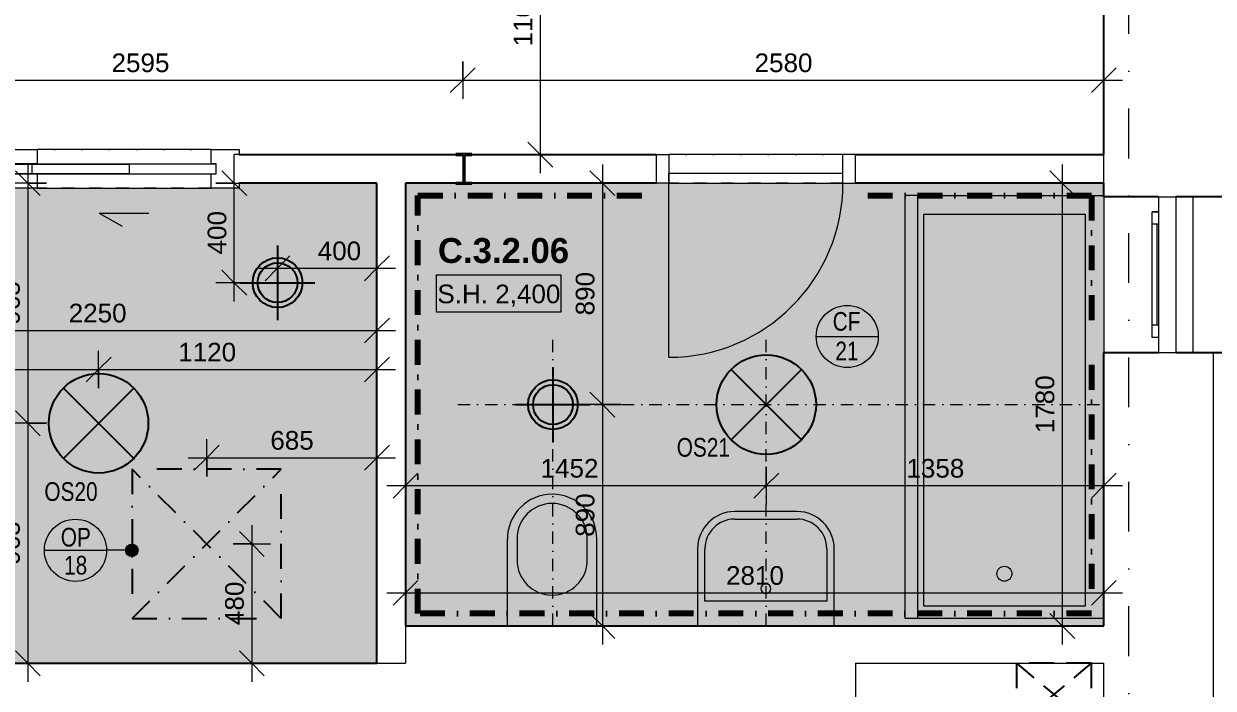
# Model space of a CAD drawing. Header units: millimetres. Extents: x -48393 to -1543, y -7799 to 13735.
# Drawn here: x -27781 to -22995, y 673 to 3344 of the extents above; entities that cross this region are included whole.
import ezdxf

# ---------------------------------------------------------------- set-up
doc = ezdxf.new("R2010")
doc.units = ezdxf.units.MM
for name, pattern in [('ABMV_DashDot_2_2mm-S0_6mm', [110, 50, -30, 0, -30]), ('HA_Dash_3mm-S1mm', [150, 100, -50]), ('HA_DashDot_10mm-S3mm', [500, 200, -150, 0, -150]), ('HA_DashDot_2_2mm-S0_6mm', [110, 50, -30, 0, -30]), ('HA_DashDot_4mm-S1mm', [200, 100, -50, 0, -50])]:
    doc.linetypes.add(name, pattern=pattern)
for name, color, linetype, lineweight in [('-UNDERLAY_A-GENM-____-OTLN', 9, 'Continuous', 9), ('-UNDERLAY_I-WALL-____-OTLN', 9, 'Continuous', 9), ('-UNDERLAY_P-SANR-FIXT-OTLN', 9, 'Continuous', 9), ('A-____-____-DIMS', 9, 'Continuous', 5), ('A-____-____-DIMS-50', 9, 'Continuous', 5), ('A-AREA-____-IDEN', 9, 'Continuous', 9), ('A-CLNG-____-IDEN', 9, 'Continuous', 9), ('A-CLNG-____-PATT', 9, 'Continuous', 9), ('A-DETL-____-OTLN', 9, 'Continuous', 25), ('A-DOOR-____-MCUT', 9, 'HA_DashDot_2_2mm-S0_6mm', 9), ('A-DOOR-____-OTLN', 9, 'Continuous', 9), ('A-DOOR-FRAM-OTLN', 9, 'Continuous', 9), ('A-FLOR-____-OTLN', 9, 'Continuous', 9), ('A-FLOR-____-OVHD', 9, 'HA_DashDot_4mm-S1mm', 25), ('A-GENM-____-IDEN', 9, 'Continuous', 9), ('A-GENM-____-MCUT', 9, 'HA_Dash_3mm-S1mm', 25), ('A-GENM-____-OTLN', 9, 'Continuous', 9), ('A-GLAZ-____-MCUT', 9, 'Continuous', 5), ('A-GLAZ-____-OTLN', 9, 'Continuous', 5), ('A-WALL-____-MCUT', 9, 'Continuous', 9), ('A-WALL-____-OTLN', 9, 'Continuous', 9), ('E-LITE-EQPM-IDEN', 9, 'Continuous', 9), ('E-LITE-EQPM-OTLN', 9, 'Continuous', 9), ('G-____-____-DIMS', 9, 'Continuous', 5), ('I-WALL-____-MCUT', 9, 'Continuous', 25), ('I-WALL-____-OTLN', 9, 'Continuous', 9), ('M-HVAC-CDFF-OTLN', 9, 'Continuous', 9), ('S-COLS-____-MCUT', 9, 'Continuous', 25), ('S-COLS-____-OTLN', 9, 'Continuous', 9), ('S-GRID-____-OTLN', 9, 'Continuous', 5)]:
    doc.layers.add(name, color=color, linetype=linetype, lineweight=lineweight)
doc.styles.add('Arial_1', font='arial.ttf', dxfattribs={"height": 75})
doc.styles.add('Arial_2', font='arial.ttf', dxfattribs={"width": 0.8, "height": 75})
doc.styles.add('Arial_B', font='arialbd.ttf', dxfattribs={"height": 100})
doc.dimstyles.new('Inner_Dimensions', dxfattribs={"dimscale": 304.8, "dimtxt": 76.519455, "dimasz": 0.328084, "dimexe": 0.246063, "dimexo": 0.0625, "dimgap": 0.032808, "dimtad": 1, "dimdec": 0, "dimzin": 0, "dimdsep": 46, "dimtxsty": 'Arial_1', "dimblk1": 'OBLIQUE', "dimblk2": 'OBLIQUE', "dimsah": 1, "dimcen": 0.09, "dimdle": 0.246063, "dimazin": 0, "dimtfac": 1, "dimtdec": 4, "dimtix": 1, "dimtmove": 0, "dimatfit": 3, "dimfxl": 0.246063, "dimfxlon": 1, "dimtvp": 1, "dimtolj": 1, "dimtzin": 0, "dimlwd": 9, "dimlwe": 9, "dimarcsym": 2})
doc.dimstyles.new('Inner_Dimensions_1', dxfattribs={"dimscale": 304.8, "dimtxt": 76.519455, "dimasz": 0.328084, "dimexe": 0.246063, "dimexo": 0.0625, "dimgap": 0.032808, "dimtad": 1, "dimdec": 0, "dimzin": 0, "dimdsep": 46, "dimtxsty": 'Arial_1', "dimblk1": 'OBLIQUE', "dimblk2": 'OBLIQUE', "dimsah": 1, "dimcen": 0.09, "dimdle": 0.246063, "dimazin": 0, "dimtfac": 1, "dimtdec": 4, "dimtix": 1, "dimtmove": 2, "dimatfit": 3, "dimfxl": 0.246063, "dimfxlon": 1, "dimtvp": 1, "dimtolj": 1, "dimtzin": 0, "dimlwd": 9, "dimlwe": 9, "dimarcsym": 2})

# ---------------------------------------------------------------- blocks, each defined once
blk = doc.blocks.new('ABMV_Bathtub_Generic - 800x1700-1414026-DPS_3NP-C')
at = {"layer": '-UNDERLAY_P-SANR-FIXT-OTLN'}
for p, q in [((50, 1700), (800, 1700)), ((50, 1700), (800, 1700)), ((800, 1700), (800, 0)), ((800, 1700), (800, 0)), ((75, 50), (75, 1625)), ((75, 1625), (725, 1625)), ((75, 1625), (725, 1625)), ((75, 50), (75, 1625)), ((725, 1625), (725, 50)), ((725, 1625), (725, 50)), ((725, 50), (75, 50)), ((725, 50), (75, 50)), ((800, 0), (50, 0)), ((800, 0), (50, 0))]:
    blk.add_line(p, q, dxfattribs=at)
blk.add_circle((400, 180), 30, dxfattribs=at)
blk = doc.blocks.new('ABMV_Toilet_WallHung - Default-1928451-DPS_3NP-C')
at = {"layer": '-UNDERLAY_P-SANR-FIXT-OTLN'}
for p, q in [((-55, 75), (-55, 424.6)), ((-16.3, 426.2), (-16.3, 340.3)), ((266.3, 340.3), (266.3, 426.2)), ((305, 75), (305, 424.6))]:
    blk.add_line(p, q, dxfattribs=at)
for centre, radius, start, end in [((125, 424.6), 180, 0, 180), ((125, 426.2), 141.3, 360, 180), ((125, 340.3), 141.3, 180, 360)]:
    blk.add_arc(centre, radius, start, end, dxfattribs=at)
blk = doc.blocks.new('ABMV_WashBasin_Generic - 550x460-1903801-DPS_3NP-C')
at = {"layer": '-UNDERLAY_P-SANR-FIXT-OTLN'}
for p, q in [((250, 535), (0, 535)), ((0, 505), (250, 505)), ((-150, 385), (-150, 75)), ((-120, 175), (-120, 385)), ((370, 385), (370, 175)), ((400, 75), (400, 385)), ((370, 175), (-120, 175)), ((-150, 75), (400, 75))]:
    blk.add_line(p, q, dxfattribs=at)
for centre, radius, start, end in [((0, 385), 150, 90, 180), ((250, 385), 150, 360, 90), ((0, 385), 120, 90, 180), ((250, 385), 120, 360, 90), ((125, 225), 20, 90, 270), ((125, 225), 20, 270, 90)]:
    blk.add_arc(centre, radius, start, end, dxfattribs=at)
blk = doc.blocks.new('HA_GM_Opening_Rectangle_WallBased - Default-2067239-DPS_3NP-C')
at = {"layer": 'A-GENM-____-MCUT'}
for p, q in [((275, 125), (-25, -125)), ((-25, 125), (275, -125)), ((-25, 125), (-25, -125)), ((-25, 125), (275, 125)), ((275, 125), (275, -125)), ((-25, -125), (275, -125))]:
    blk.add_line(p, q, dxfattribs=at)
blk = doc.blocks.new('HA_DR_Single_SlidingToPocket_Solid - In_BJ_700x2100-2021921-DPS_3NP-C')
at = {"layer": 'A-DOOR-____-MCUT', "linetype": 'Continuous', "lineweight": 5}
for p, q in [((100, 177.5), (7.6, 230.8)), ((100, 177.5), (-100, 177.5)), ((-20, 20), (720, 20)), ((-20, -18.6), (-20, 20)), ((720, 20), (720, -18.6)), ((720, -18.6), (-20, -18.6))]:
    blk.add_line(p, q, dxfattribs=at)
at = {"layer": 'A-DOOR-____-MCUT'}
for p, q in [((-350, 77.5), (350, 77.5)), ((-350, -77.5), (350, -77.5))]:
    blk.add_line(p, q, dxfattribs=at)
at = {"layer": 'A-DOOR-____-OTLN'}
for p, q in [((370, 20), (-370, 20)), ((-370, 20), (-370, -20)), ((370, 20), (370, -20)), ((370, -20), (-370, -20))]:
    blk.add_line(p, q, dxfattribs=at)
at = {"layer": 'A-DOOR-FRAM-OTLN'}
for p, q in [((-462.5, 57.5), (-462.5, 77.5)), ((-462.5, 77.5), (-350, 77.5)), ((-442.5, 57.5), (-462.5, 57.5)), ((-442.5, 57.5), (-442.5, -57.5)), ((-350, 77.5), (-350, 20)), ((350, 77.5), (-350, 77.5)), ((350, 20), (350, 77.5)), ((350, 77.5), (462.5, 77.5)), ((462.5, 57.5), (442.5, 57.5)), ((442.5, 57.5), (442.5, 20)), ((462.5, 77.5), (462.5, 57.5)), ((-350, 20), (-370, 20)), ((-370, 20), (-370, -20)), ((442.5, 20), (350, 20)), ((462.5, 20), (462.5, 47.5)), ((752.5, 47.5), (752.5, 20)), ((832.5, 47.5), (752.5, 47.5)), ((752.5, 20), (832.5, 20)), ((832.5, 20), (832.5, 47.5)), ((-370, -20), (-350, -20)), ((-350, -20), (-350, -77.5)), ((350, -77.5), (350, -20)), ((350, -20), (442.5, -20)), ((462.5, -20), (442.5, -20)), ((442.5, -20), (442.5, -57.5)), ((462.5, -20), (462.5, -18.6)), ((462.5, -47.5), (462.5, -20)), ((752.5, -20), (752.5, -47.5)), ((832.5, -20), (752.5, -20)), ((752.5, -47.5), (832.5, -47.5)), ((832.5, -47.5), (832.5, -20)), ((-462.5, -57.5), (-442.5, -57.5)), ((-462.5, -77.5), (-462.5, -57.5)), ((-350, -77.5), (-462.5, -77.5)), ((-350, -77.5), (350, -77.5)), ((462.5, -77.5), (350, -77.5)), ((442.5, -57.5), (462.5, -57.5)), ((462.5, -57.5), (462.5, -77.5))]:
    blk.add_line(p, q, dxfattribs=at)
blk = doc.blocks.new('HA_DR_Single_Swing_Solid - In_BJ_700x2100-2040355-DPS_3NP-C')
at = {"layer": 'A-DOOR-____-MCUT'}
for p, q in [((-350, 57.5), (350, 57.5)), ((-350, -57.5), (350, -57.5))]:
    blk.add_line(p, q, dxfattribs=at)
at = {"layer": 'A-DOOR-____-OTLN', "lineweight": 5}
blk.add_line((350, 757.5), (350, 57.5), dxfattribs=at)
at = {"layer": 'A-DOOR-____-OTLN'}
for p, q in [((350, 57.5), (-350, 57.5)), ((-350, 57.5), (-350, 17.5)), ((350, 57.5), (350, 17.5)), ((350, 17.5), (-350, 17.5))]:
    blk.add_line(p, q, dxfattribs=at)
at = {"layer": 'A-DOOR-____-OTLN', "lineweight": 5}
blk.add_arc((350, 57.5), 700, 90, 180, dxfattribs=at)
at = {"layer": 'A-DOOR-FRAM-OTLN'}
for p, q in [((-400, 57.5), (-400, -57.5)), ((-350, 57.5), (-400, 57.5)), ((-350, 57.5), (-350, -57.5)), ((350, -57.5), (350, 57.5)), ((350, 57.5), (400, 57.5)), ((400, 57.5), (400, -57.5)), ((-400, -57.5), (-350, -57.5)), ((-350, -57.5), (350, -57.5)), ((400, -57.5), (350, -57.5))]:
    blk.add_line(p, q, dxfattribs=at)
blk = doc.blocks.new('HA_LF_GenericSymbol - OS20_chodby-1935301-DPS_3NP-C')
at = {"layer": 'E-LITE-EQPM-OTLN', "color": 11, "lineweight": 25}
for p, q in [((141.4, 141.4), (-141.4, -141.4)), ((-141.4, 141.4), (141.4, -141.4))]:
    blk.add_line(p, q, dxfattribs=at)
blk.add_circle((0, 0), 200, dxfattribs=at)
blk = doc.blocks.new('HA_LF_GenericSymbol - OS21_koupelna-1935287-DPS_3NP-C')
at = {"layer": 'E-LITE-EQPM-OTLN', "color": 11, "lineweight": 25}
for p, q in [((141.4, 141.4), (-141.4, -141.4)), ((-141.4, 141.4), (141.4, -141.4))]:
    blk.add_line(p, q, dxfattribs=at)
blk.add_circle((0, 0), 200, dxfattribs=at)
blk = doc.blocks.new('HA_GM_Tiling_LineBased - Generic Tiles-1683282-DPS_3NP-C')
at = {"layer": 'A-GENM-____-OTLN', "linetype": 'HA_DashDot_4mm-S1mm', "lineweight": 80}
blk.add_line((50, -50), (950, -50), dxfattribs=at)
blk = doc.blocks.new('HA_GM_Tiling_LineBased - Generic Tiles-1690138-DPS_3NP-C')
at = {"layer": 'A-GENM-____-OTLN', "linetype": 'HA_DashDot_4mm-S1mm', "lineweight": 80}
blk.add_line((50, -50), (630, -50), dxfattribs=at)
blk = doc.blocks.new('HA_GM_Tiling_LineBased - Generic Tiles-1983780-DPS_3NP-C')
at = {"layer": 'A-GENM-____-OTLN', "linetype": 'HA_DashDot_4mm-S1mm', "lineweight": 80}
blk.add_line((50, -50), (1050, -50), dxfattribs=at)
blk = doc.blocks.new('HA_GM_Tiling_LineBased - Generic Tiles-1690354-DPS_3NP-C')
at = {"layer": 'A-GENM-____-OTLN', "linetype": 'HA_DashDot_4mm-S1mm', "lineweight": 80}
blk.add_line((50, -50), (2760, -50), dxfattribs=at)
blk = doc.blocks.new('HA_GM_Tiling_LineBased - Generic Tiles-1686366-DPS_3NP-C')
at = {"layer": 'A-GENM-____-OTLN', "linetype": 'HA_DashDot_4mm-S1mm', "lineweight": 80}
blk.add_line((50, -50), (1730, -50), dxfattribs=at)
blk = doc.blocks.new('HA_GM_Tiling_LineBased - Generic Tiles-1690499-DPS_3NP-C')
at = {"layer": 'A-GENM-____-OTLN', "linetype": 'HA_DashDot_4mm-S1mm', "lineweight": 80}
blk.add_line((50, -50), (960, -50), dxfattribs=at)
blk = doc.blocks.new('HA_WD_SinglePanel - 625x1000-1662819-DPS_3NP-C')
at = {"layer": 'A-GLAZ-____-MCUT'}
for p, q in [((-252.5, -25), (-252.5, 0)), ((-202.5, 0), (-202.5, -25)), ((202.5, -25), (202.5, 0)), ((252.5, 0), (252.5, -25)), ((-202.5, -25), (-252.5, -25)), ((202.5, -5), (-202.5, -5)), ((252.5, -25), (202.5, -25))]:
    blk.add_line(p, q, dxfattribs=at)
at = {"layer": 'A-GLAZ-____-OTLN'}
for p, q in [((-312.5, 0), (-312.5, 70)), ((-312.5, 70), (312.5, 70)), ((312.5, 0), (312.5, 70)), ((-312.5, 0), (312.5, 0)), ((-252.5, 0), (-252.5, -25)), ((252.5, 0), (252.5, -25)), ((252.5, -25), (-252.5, -25)), ((202.5, -25), (-202.5, -25))]:
    blk.add_line(p, q, dxfattribs=at)
blk = doc.blocks.new('HA_sCO_I_Parallel - IPE 120-1841702-DPS_3NP-C')
at = {"layer": 'S-COLS-____-MCUT'}
for p, q in [((32, 60), (-32, 60)), ((-32, 60), (-32, 55.6)), ((-32, 55.6), (-3.15, 55.6)), ((-3.15, 55.6), (-3.15, -55.6)), ((3.15, 55.6), (32, 55.6)), ((3.15, -55.6), (3.15, 55.6)), ((32, 55.6), (32, 60)), ((-32, -55.6), (-32, -60)), ((-3.15, -55.6), (-32, -55.6)), ((-32, -60), (32, -60)), ((32, -55.6), (3.15, -55.6)), ((32, -60), (32, -55.6))]:
    blk.add_line(p, q, dxfattribs=at)
blk = doc.blocks.new('HA_VZT_GenericSymbol - Default-1930925-DPS_3NP-C')
at = {"layer": 'M-HVAC-CDFF-OTLN', "color": 92, "lineweight": 25}
for p, q in [((0, 150), (0, -150)), ((-150, 0), (150, 0))]:
    blk.add_line(p, q, dxfattribs=at)
for radius in [100, 80]:
    blk.add_circle((0, 0), radius, dxfattribs=at)
blk = doc.blocks.new('VĚNEC OSA C1 - VĚNEC OSA C1-2082253-DPS_3NP-C')
at = {"layer": 'A-FLOR-____-OTLN'}
for p, q in [((-23434.9, 2648.2), (-23434.9, 2023.2)), ((-23074.9, 2023.2), (-23074.9, 2648.2))]:
    blk.add_line(p, q, dxfattribs=at)
blk = doc.blocks.new('DIMBLOCK32-DPS_3NP-C')
at = {"layer": 'A-____-____-DIMS-50', "lineweight": 9, "transparency": 16777216}
for p, q in [((-27764.6, 2778.2), (-27764.6, 1738.2)), ((-27764.6, 2703.2), (-27814.6, 2753.2)), ((-27689.6, 2703.2), (-27839.6, 2703.2)), ((-27764.6, 2703.2), (-27714.6, 2653.2)), ((-27764.6, 2703.2), (-27689.6, 2703.2)), ((-27764.6, 1738.2), (-27814.6, 1788.2)), ((-27689.6, 1738.2), (-27839.6, 1738.2)), ((-27764.6, 1738.2), (-27714.6, 1688.2)), ((-27764.6, 1738.2), (-27689.6, 1738.2))]:
    blk.add_line(p, q, dxfattribs=at)
at = {"layer": 'A-____-____-DIMS-50', "color": 0, "lineweight": 9, "transparency": 16777216, "insert": (-27872, 2134.2), "char_height": 75, "width": 207.662, "attachment_point": 1, "rotation": 90, "line_spacing_factor": 0.941778, "style": 'Arial_1'}
blk.add_mtext('965', dxfattribs=at)
blk = doc.blocks.new('_Oblique')
at = {"color": 0, "linetype": 'ByBlock', "lineweight": -2}
blk.add_line((-0.5, -0.5), (0.5, 0.5), dxfattribs=at)
blk = doc.blocks.new('DIMBLOCK33-DPS_3NP-C')
at = {"layer": 'A-____-____-DIMS-50', "lineweight": 9, "transparency": 16777216}
for p, q in [((-27764.6, 1738.2), (-27814.6, 1788.2)), ((-27689.6, 1738.2), (-27839.6, 1738.2)), ((-27764.6, 1738.2), (-27764.6, 698.2)), ((-27764.6, 1738.2), (-27714.6, 1688.2)), ((-27764.6, 1738.2), (-27689.6, 1738.2)), ((-27764.6, 773.2), (-27814.6, 823.2)), ((-27689.6, 773.2), (-27839.6, 773.2)), ((-27764.6, 773.2), (-27714.6, 723.2)), ((-27764.6, 773.2), (-27689.6, 773.2))]:
    blk.add_line(p, q, dxfattribs=at)
at = {"layer": 'A-____-____-DIMS-50', "color": 0, "lineweight": 9, "transparency": 16777216, "insert": (-27872, 1169.2), "char_height": 75, "width": 207.662, "attachment_point": 1, "rotation": 90, "line_spacing_factor": 0.941778, "style": 'Arial_1'}
blk.add_mtext('965', dxfattribs=at)
blk = doc.blocks.new('DIMBLOCK34-DPS_3NP-C')
at = {"layer": 'A-____-____-DIMS-50', "lineweight": 9, "transparency": 16777216}
for p, q in [((-25452.6, 2778.2), (-25452.6, 1813.2)), ((-25452.6, 2703.2), (-25502.6, 2753.2)), ((-25377.6, 2703.2), (-25527.6, 2703.2)), ((-25452.6, 2703.2), (-25402.6, 2653.2)), ((-25452.6, 2703.2), (-25377.6, 2703.2)), ((-25452.6, 1813.2), (-25502.6, 1863.2)), ((-25377.6, 1813.2), (-25527.6, 1813.2)), ((-25452.6, 1813.2), (-25402.6, 1763.2)), ((-25452.6, 1813.2), (-25377.6, 1813.2))]:
    blk.add_line(p, q, dxfattribs=at)
at = {"layer": 'A-____-____-DIMS-50', "color": 0, "lineweight": 9, "transparency": 16777216, "insert": (-25559.9, 2171.7), "char_height": 75, "width": 207.662, "attachment_point": 1, "rotation": 90, "line_spacing_factor": 0.941778, "style": 'Arial_1'}
blk.add_mtext('890', dxfattribs=at)
blk = doc.blocks.new('DIMBLOCK35-DPS_3NP-C')
at = {"layer": 'A-____-____-DIMS-50', "lineweight": 9, "transparency": 16777216}
for p, q in [((-25452.6, 1813.2), (-25502.6, 1863.2)), ((-25377.6, 1813.2), (-25527.6, 1813.2)), ((-25452.6, 1813.2), (-25452.6, 848.2)), ((-25452.6, 1813.2), (-25402.6, 1763.2)), ((-25452.6, 1813.2), (-25377.6, 1813.2)), ((-25452.6, 923.2), (-25502.6, 973.2)), ((-25377.6, 923.2), (-25527.6, 923.2)), ((-25452.6, 923.2), (-25402.6, 873.2)), ((-25452.6, 923.2), (-25377.6, 923.2))]:
    blk.add_line(p, q, dxfattribs=at)
at = {"layer": 'A-____-____-DIMS-50', "color": 0, "lineweight": 9, "transparency": 16777216, "insert": (-25559.9, 1281.7), "char_height": 75, "width": 207.662, "attachment_point": 1, "rotation": 90, "line_spacing_factor": 0.941778, "style": 'Arial_1'}
blk.add_mtext('890', dxfattribs=at)
blk = doc.blocks.new('DIMBLOCK36-DPS_3NP-C')
at = {"layer": 'A-____-____-DIMS-50', "lineweight": 9, "transparency": 16777216}
for p, q in [((-28609.9, 2029.3), (-28609.9, 1879.3)), ((-28609.9, 1954.3), (-28609.9, 2029.3)), ((-27479.9, 1879.3), (-27479.9, 2029.3)), ((-28609.9, 1954.3), (-28559.9, 2004.3)), ((-27479.9, 1954.3), (-27429.9, 2004.3)), ((-28684.9, 1954.3), (-27479.9, 1954.3)), ((-28609.9, 1954.3), (-28659.9, 1904.3)), ((-27479.9, 1954.3), (-27529.9, 1904.3)), ((-27479.9, 1954.3), (-27479.9, 1879.3))]:
    blk.add_line(p, q, dxfattribs=at)
at = {"layer": 'A-____-____-DIMS-50', "color": 0, "lineweight": 9, "transparency": 16777216, "insert": (-28160.3, 2061.7), "char_height": 75, "width": 276.883, "attachment_point": 1, "line_spacing_factor": 0.941778, "style": 'Arial_1'}
blk.add_mtext('1130', dxfattribs=at)
blk = doc.blocks.new('DIMBLOCK37-DPS_3NP-C')
at = {"layer": 'A-____-____-DIMS-50', "lineweight": 9, "transparency": 16777216}
for p, q in [((-27479.9, 1879.3), (-27479.9, 2029.3)), ((-26359.9, 2029.3), (-26359.9, 1879.3)), ((-26359.9, 1954.3), (-26359.9, 2029.3)), ((-27479.9, 1954.3), (-27429.9, 2004.3)), ((-26359.9, 1954.3), (-26309.9, 2004.3)), ((-27479.9, 1954.3), (-27529.9, 1904.3)), ((-27479.9, 1954.3), (-26284.9, 1954.3)), ((-27479.9, 1954.3), (-27479.9, 1879.3)), ((-26359.9, 1954.3), (-26409.9, 1904.3))]:
    blk.add_line(p, q, dxfattribs=at)
at = {"layer": 'A-____-____-DIMS-50', "color": 0, "lineweight": 9, "transparency": 16777216, "insert": (-27159.5, 2061.7), "char_height": 75, "width": 276.883, "attachment_point": 1, "line_spacing_factor": 0.941778, "style": 'Arial_1'}
blk.add_mtext('1120', dxfattribs=at)
blk = doc.blocks.new('DIMBLOCK38-DPS_3NP-C')
at = {"layer": 'A-____-____-DIMS-50', "lineweight": 9, "transparency": 16777216}
for p, q in [((-26244.9, 1562.4), (-26244.9, 1412.4)), ((-26244.9, 1487.4), (-26244.9, 1562.4)), ((-26244.9, 1487.4), (-26194.9, 1537.4)), ((-24793.2, 1562.4), (-24793.2, 1412.4)), ((-24793.2, 1487.4), (-24793.2, 1562.4)), ((-24793.2, 1487.4), (-24743.2, 1537.4)), ((-26319.9, 1487.4), (-24793.2, 1487.4)), ((-26244.9, 1487.4), (-26294.9, 1437.4)), ((-24793.2, 1487.4), (-24843.2, 1437.4))]:
    blk.add_line(p, q, dxfattribs=at)
at = {"layer": 'A-____-____-DIMS-50', "color": 0, "lineweight": 9, "transparency": 16777216, "insert": (-25701.5, 1594.7), "char_height": 75, "width": 276.883, "attachment_point": 1, "line_spacing_factor": 0.941778, "style": 'Arial_1'}
blk.add_mtext('1452', dxfattribs=at)
blk = doc.blocks.new('DIMBLOCK39-DPS_3NP-C')
at = {"layer": 'A-____-____-DIMS-50', "lineweight": 9, "transparency": 16777216}
for p, q in [((-24793.2, 1562.4), (-24793.2, 1412.4)), ((-24793.2, 1487.4), (-24793.2, 1562.4)), ((-24793.2, 1487.4), (-24743.2, 1537.4)), ((-23434.9, 1562.4), (-23434.9, 1412.4)), ((-23434.9, 1487.4), (-23434.9, 1562.4)), ((-23434.9, 1487.4), (-23384.9, 1537.4)), ((-24793.2, 1487.4), (-24843.2, 1437.4)), ((-24793.2, 1487.4), (-23359.9, 1487.4)), ((-23434.9, 1487.4), (-23484.9, 1437.4))]:
    blk.add_line(p, q, dxfattribs=at)
at = {"layer": 'A-____-____-DIMS-50', "color": 0, "lineweight": 9, "transparency": 16777216, "insert": (-24229.4, 1594.7), "char_height": 75, "width": 276.883, "attachment_point": 1, "line_spacing_factor": 0.941778, "style": 'Arial_1'}
blk.add_mtext('1358', dxfattribs=at)
blk = doc.blocks.new('DIMBLOCK45-DPS_3NP-C')
at = {"layer": 'A-____-____-DIMS-50', "lineweight": 9, "transparency": 16777216}
for p, q in [((-28609.9, 3192.2), (-28609.9, 3042.2)), ((-28609.9, 3117.2), (-28609.9, 3192.2)), ((-28609.9, 3117.2), (-28559.9, 3167.2)), ((-26014.9, 3192.2), (-26014.9, 3042.2)), ((-26014.9, 3117.2), (-26014.9, 3192.2)), ((-26014.9, 3117.2), (-25964.9, 3167.2)), ((-28684.9, 3117.2), (-26014.9, 3117.2)), ((-28609.9, 3117.2), (-28659.9, 3067.2)), ((-26014.9, 3117.2), (-26064.9, 3067.2))]:
    blk.add_line(p, q, dxfattribs=at)
at = {"layer": 'A-____-____-DIMS-50', "color": 0, "lineweight": 9, "transparency": 16777216, "insert": (-27427.8, 3224.6), "char_height": 75, "width": 276.883, "attachment_point": 1, "line_spacing_factor": 0.941778, "style": 'Arial_1'}
blk.add_mtext('2595', dxfattribs=at)
blk = doc.blocks.new('DIMBLOCK46-DPS_3NP-C')
at = {"layer": 'A-____-____-DIMS-50', "lineweight": 9, "transparency": 16777216}
for p, q in [((-26014.9, 3192.2), (-26014.9, 3042.2)), ((-26014.9, 3117.2), (-26014.9, 3192.2)), ((-26014.9, 3117.2), (-25964.9, 3167.2)), ((-23434.9, 3192.2), (-23434.9, 3042.2)), ((-23434.9, 3117.2), (-23434.9, 3192.2)), ((-23434.9, 3117.2), (-23384.9, 3167.2)), ((-26014.9, 3117.2), (-26064.9, 3067.2)), ((-26014.9, 3117.2), (-23359.9, 3117.2)), ((-23434.9, 3117.2), (-23484.9, 3067.2))]:
    blk.add_line(p, q, dxfattribs=at)
at = {"layer": 'A-____-____-DIMS-50', "color": 0, "lineweight": 9, "transparency": 16777216, "insert": (-24840.3, 3224.6), "char_height": 75, "width": 276.883, "attachment_point": 1, "line_spacing_factor": 0.941778, "style": 'Arial_1'}
blk.add_mtext('2580', dxfattribs=at)
blk = doc.blocks.new('DIMBLOCK61-DPS_3NP-C')
at = {"layer": 'A-____-____-DIMS-50', "lineweight": 9, "transparency": 16777216}
for p, q in [((-25702.6, 3993.2), (-25702.6, 2743.2)), ((-25702.6, 3918.2), (-25752.6, 3968.2)), ((-25777.6, 3918.2), (-25627.6, 3918.2)), ((-25702.6, 3918.2), (-25777.6, 3918.2)), ((-25702.6, 3918.2), (-25652.6, 3868.2)), ((-25702.6, 2818.2), (-25752.6, 2868.2)), ((-25627.6, 2818.2), (-25777.6, 2818.2)), ((-25702.6, 2818.2), (-25652.6, 2768.2)), ((-25702.6, 2818.2), (-25627.6, 2818.2))]:
    blk.add_line(p, q, dxfattribs=at)
at = {"layer": 'A-____-____-DIMS-50', "color": 0, "lineweight": 9, "transparency": 16777216, "insert": (-25809.9, 3252.8), "char_height": 75, "width": 276.883, "attachment_point": 1, "rotation": 90, "line_spacing_factor": 0.941778, "style": 'Arial_1'}
blk.add_mtext('1100', dxfattribs=at)
blk = doc.blocks.new('HA_TAG_GM_Products - Generic-588599-DPS_3NP-C')
at = {"layer": 'A-GENM-____-IDEN'}
blk.add_line((-2.5, 0), (2.5, 0), dxfattribs=at)
blk.add_circle((0, 0), 2.5, dxfattribs=at)
blk = doc.blocks.new('Spot Elevations - Generic-448778-DPS_3NP-C')
at = {"layer": 'G-____-____-DIMS', "lineweight": 9}
for p, q in [((-5, 0), (-5, 3)), ((-5, 3), (5, 3)), ((5, 3), (5, 0)), ((5, 0), (-5, 0))]:
    blk.add_line(p, q, dxfattribs=at)
blk = doc.blocks.new('HA_Tag_Ceiling - Group _ Type Mark-1700485-DPS_3NP-C')
at = {"layer": 'A-CLNG-____-IDEN'}
blk.add_line((-2.5, 0), (2.5, 0), dxfattribs=at)
blk.add_circle((0, 0), 2.5, dxfattribs=at)
blk = doc.blocks.new('DIMBLOCK81-DPS_3NP-C')
at = {"layer": 'A-____-____-DIMS-50', "lineweight": 9, "transparency": 16777216}
for p, q in [((-26863.4, 1253.2), (-26913.4, 1303.2)), ((-26863.4, 1328.2), (-26863.4, 698.2)), ((-26938.4, 1253.2), (-26788.4, 1253.2)), ((-26863.4, 1253.2), (-26938.4, 1253.2)), ((-26863.4, 1253.2), (-26813.4, 1203.2)), ((-26863.4, 773.2), (-26913.4, 823.2)), ((-26788.4, 773.2), (-26938.4, 773.2)), ((-26863.4, 773.2), (-26813.4, 723.2)), ((-26863.4, 773.2), (-26788.4, 773.2))]:
    blk.add_line(p, q, dxfattribs=at)
at = {"layer": 'A-____-____-DIMS-50', "color": 0, "lineweight": 9, "transparency": 16777216, "insert": (-26970.8, 926.7), "char_height": 75, "width": 207.662, "attachment_point": 1, "rotation": 90, "line_spacing_factor": 0.941778, "style": 'Arial_1'}
blk.add_mtext('480', dxfattribs=at)
blk = doc.blocks.new('DIMBLOCK82-DPS_3NP-C')
at = {"layer": 'A-____-____-DIMS-50', "lineweight": 9, "transparency": 16777216}
for p, q in [((-27044.9, 1524.8), (-27044.9, 1674.8)), ((-27044.9, 1599.8), (-26994.9, 1649.8)), ((-26359.9, 1674.8), (-26359.9, 1524.8)), ((-26359.9, 1599.8), (-26359.9, 1674.8)), ((-26359.9, 1599.8), (-26309.9, 1649.8)), ((-27119.9, 1599.8), (-26284.9, 1599.8)), ((-27044.9, 1599.8), (-27094.9, 1549.8)), ((-27044.9, 1599.8), (-27044.9, 1524.8)), ((-26359.9, 1599.8), (-26409.9, 1549.8))]:
    blk.add_line(p, q, dxfattribs=at)
at = {"layer": 'A-____-____-DIMS-50', "color": 0, "lineweight": 9, "transparency": 16777216, "insert": (-26788.9, 1707.1), "char_height": 75, "width": 207.662, "attachment_point": 1, "line_spacing_factor": 0.941778, "style": 'Arial_1'}
blk.add_mtext('685', dxfattribs=at)
blk = doc.blocks.new('DIMBLOCK103-DPS_3NP-C')
at = {"layer": 'A-____-____-DIMS-50', "lineweight": 9, "transparency": 16777216}
for p, q in [((-26759.9, 2436.3), (-26759.9, 2286.3)), ((-26759.9, 2361.3), (-26759.9, 2436.3)), ((-26759.9, 2361.3), (-26709.9, 2411.3)), ((-26359.9, 2436.3), (-26359.9, 2286.3)), ((-26359.9, 2361.3), (-26359.9, 2436.3)), ((-26359.9, 2361.3), (-26309.9, 2411.3)), ((-26834.9, 2361.3), (-26284.9, 2361.3)), ((-26759.9, 2361.3), (-26809.9, 2311.3)), ((-26359.9, 2361.3), (-26409.9, 2311.3))]:
    blk.add_line(p, q, dxfattribs=at)
at = {"layer": 'A-____-____-DIMS-50', "color": 0, "lineweight": 9, "transparency": 16777216, "insert": (-26598.2, 2468.7), "char_height": 75, "width": 207.662, "attachment_point": 1, "line_spacing_factor": 0.941778, "style": 'Arial_1'}
blk.add_mtext('400', dxfattribs=at)
blk = doc.blocks.new('DIMBLOCK104-DPS_3NP-C')
at = {"layer": 'A-____-____-DIMS-50', "lineweight": 9, "transparency": 16777216}
for p, q in [((-26933.8, 2228.2), (-26933.8, 2778.2)), ((-26933.8, 2703.2), (-26983.8, 2753.2)), ((-27008.8, 2703.2), (-26858.8, 2703.2)), ((-26933.8, 2703.2), (-27008.8, 2703.2)), ((-26933.8, 2703.2), (-26883.8, 2653.2)), ((-26933.8, 2303.2), (-26983.8, 2353.2)), ((-26858.8, 2303.2), (-27008.8, 2303.2)), ((-26933.8, 2303.2), (-26883.8, 2253.2)), ((-26933.8, 2303.2), (-26858.8, 2303.2))]:
    blk.add_line(p, q, dxfattribs=at)
at = {"layer": 'A-____-____-DIMS-50', "color": 0, "lineweight": 9, "transparency": 16777216, "insert": (-27041.1, 2416.7), "char_height": 75, "width": 207.662, "attachment_point": 1, "rotation": 90, "line_spacing_factor": 0.941778, "style": 'Arial_1'}
blk.add_mtext('400', dxfattribs=at)
blk = doc.blocks.new('DIMBLOCK108-DPS_3NP-C')
at = {"layer": 'A-____-____-DIMS-50', "lineweight": 9, "transparency": 16777216}
for p, q in [((-26244.9, 1131.5), (-26244.9, 981.5)), ((-26244.9, 1056.5), (-26244.9, 1131.5)), ((-26244.9, 1056.5), (-26194.9, 1106.5)), ((-23434.9, 1131.5), (-23434.9, 981.5)), ((-23434.9, 1056.5), (-23434.9, 1131.5)), ((-23434.9, 1056.5), (-23384.9, 1106.5)), ((-26319.9, 1056.5), (-23359.9, 1056.5)), ((-26244.9, 1056.5), (-26294.9, 1006.5)), ((-23434.9, 1056.5), (-23484.9, 1006.5))]:
    blk.add_line(p, q, dxfattribs=at)
at = {"layer": 'A-____-____-DIMS-50', "color": 0, "lineweight": 9, "transparency": 16777216, "insert": (-24955.3, 1163.8), "char_height": 75, "width": 276.883, "attachment_point": 1, "line_spacing_factor": 0.941778, "style": 'Arial_1'}
blk.add_mtext('2810', dxfattribs=at)
blk = doc.blocks.new('DIMBLOCK109-DPS_3NP-C')
at = {"layer": 'A-____-____-DIMS-50', "lineweight": 9, "transparency": 16777216}
for p, q in [((-23602.2, 2778.2), (-23602.2, 848.2)), ((-23602.2, 2703.2), (-23652.2, 2753.2)), ((-23677.2, 2703.2), (-23527.2, 2703.2)), ((-23602.2, 2703.2), (-23677.2, 2703.2)), ((-23602.2, 2703.2), (-23552.2, 2653.2)), ((-23602.2, 923.2), (-23652.2, 973.2)), ((-23527.2, 923.2), (-23677.2, 923.2)), ((-23602.2, 923.2), (-23552.2, 873.2)), ((-23602.2, 923.2), (-23527.2, 923.2))]:
    blk.add_line(p, q, dxfattribs=at)
at = {"layer": 'A-____-____-DIMS-50', "color": 0, "lineweight": 9, "transparency": 16777216, "insert": (-23709.6, 1697.8), "char_height": 75, "width": 276.883, "attachment_point": 1, "rotation": 90, "line_spacing_factor": 0.941778, "style": 'Arial_1'}
blk.add_mtext('1780', dxfattribs=at)
blk = doc.blocks.new('DIMBLOCK110-DPS_3NP-C')
at = {"layer": 'A-____-____-DIMS-50', "lineweight": 9, "transparency": 16777216}
for p, q in [((-28609.9, 2186.3), (-28609.9, 2036.3)), ((-28609.9, 2111.3), (-28609.9, 2186.3)), ((-28609.9, 2111.3), (-28559.9, 2161.3)), ((-26359.9, 2186.3), (-26359.9, 2036.3)), ((-26359.9, 2111.3), (-26359.9, 2186.3)), ((-26359.9, 2111.3), (-26309.9, 2161.3)), ((-28684.9, 2111.3), (-26284.9, 2111.3)), ((-28609.9, 2111.3), (-28659.9, 2061.3)), ((-26359.9, 2111.3), (-26409.9, 2061.3))]:
    blk.add_line(p, q, dxfattribs=at)
at = {"layer": 'A-____-____-DIMS-50', "color": 0, "lineweight": 9, "transparency": 16777216, "insert": (-27600.3, 2218.7), "char_height": 75, "width": 276.883, "attachment_point": 1, "line_spacing_factor": 0.941778, "style": 'Arial_1'}
blk.add_mtext('2250', dxfattribs=at)

msp = doc.modelspace()

# ---------------------------------------------------------------- hatches: boundary and pattern name
at = {"layer": 'A-CLNG-____-PATT', "lineweight": 5}
for points in [[(-26359.9, 773.2), (-26359.9, 2703.2), (-26914.9, 2703), (-26914.9, 2683.2), (-27839.9, 2683.2), (-27839.9, 2703.2), (-28609.9, 2703.2), (-28609.9, 773.2), (-27172.5, 773.2)], [(-23434.9, 923.2), (-23434.9, 2703.2), (-25977.9, 2703.2), (-25977.9, 2700.7), (-26041.9, 2700.7), (-26041.9, 2703.2), (-26244.9, 2703.2), (-26244.9, 923.2), (-23907.3, 923.2)]]:
    msp.add_hatch(color=256, dxfattribs=at).paths.add_polyline_path(points)
at = {"layer": 'A-GENM-____-IDEN'}
h = msp.add_hatch(color=256, dxfattribs=at)
edge = h.paths.add_edge_path()
edge.add_arc((-27346.2, 1227.6), 25, 0, 360)

# ---------------------------------------------------------------- linework, layer by layer
at = {"layer": '-UNDERLAY_I-WALL-____-OTLN'}
for p, q in [((-24234.9, 953.2), (-24234.9, 2653.2)), ((-24184.9, 2653.2), (-24234.9, 2653.2)), ((-24184.9, 2653.2), (-24184.9, 953.2)), ((-24184.9, 953.2), (-24234.9, 953.2))]:
    msp.add_line(p, q, dxfattribs=at)
at = {"layer": 'A-DETL-____-OTLN', "linetype": 'ABMV_DashDot_2_2mm-S0_6mm', "lineweight": 5}
for p, q in [((-25651.6, 923.2), (-25651.6, 2083.2)), ((-24793.2, 923.2), (-24793.2, 2083.2)), ((-26034.9, 1813.2), (-23434.9, 1813.2))]:
    msp.add_line(p, q, dxfattribs=at)
at = {"layer": 'A-FLOR-____-OVHD'}
for p, q in [((-26744.9, 1553.2), (-27344.9, 1553.2)), ((-27344.9, 1553.2), (-27344.9, 953.2)), ((-26744.9, 953.2), (-27344.9, 1553.2)), ((-27344.9, 953.2), (-26744.9, 1553.2)), ((-26744.9, 953.2), (-26744.9, 1553.2)), ((-27344.9, 953.2), (-26744.9, 953.2))]:
    msp.add_line(p, q, dxfattribs=at)
at = {"layer": 'A-GENM-____-IDEN'}
msp.add_line((-27346.2, 1227.6), (-27448.1, 1227.6), dxfattribs=at)
msp.add_circle((-27346.2, 1227.6), 25, dxfattribs=at)
at = {"layer": 'A-WALL-____-MCUT', "lineweight": 25}
for p, q in [((-23434.9, 2818.2), (-23434.9, 3398.2)), ((-23434.9, 2648.2), (-23434.9, 2703.2)), ((-23214.9, 2648.2), (-23434.9, 2648.2)), ((-22949.9, 2648.2), (-23144.9, 2648.2)), ((-23434.9, 923.2), (-23434.9, 2023.2)), ((-23434.9, 2023.2), (-23214.9, 2023.2)), ((-23144.9, 2023.2), (-22949.9, 2023.2))]:
    msp.add_line(p, q, dxfattribs=at)
at = {"layer": 'A-WALL-____-MCUT'}
for p, q in [((-23434.9, 2703.2), (-23434.9, 2818.2)), ((-26244.9, 923.2), (-26244.9, 773.2)), ((-26359.9, 773.2), (-26244.9, 773.2)), ((-24434.9, 773.2), (-24434.9, 523.2)), ((-23434.9, 523.2), (-23434.9, 773.2))]:
    msp.add_line(p, q, dxfattribs=at)
at = {"layer": 'A-WALL-____-OTLN'}
for p, q in [((-23434.9, 2648.2), (-23434.9, 2023.2)), ((-22994.9, 2023.2), (-22994.9, -801.8))]:
    msp.add_line(p, q, dxfattribs=at)
at = {"layer": 'I-WALL-____-MCUT'}
for p, q in [((-26914.9, 2818.2), (-26041.9, 2818.2)), ((-25977.9, 2818.2), (-25234.9, 2818.2)), ((-24434.9, 2818.2), (-23434.9, 2818.2)), ((-26359.9, 2703.2), (-26914.9, 2703.2)), ((-26359.9, 773.2), (-26359.9, 2703.2)), ((-26041.9, 2703.2), (-26244.9, 2703.2)), ((-26244.9, 2703.2), (-26244.9, 923.2)), ((-25234.9, 2703.2), (-25977.9, 2703.2)), ((-23434.9, 2703.2), (-24434.9, 2703.2)), ((-26244.9, 923.2), (-23434.9, 923.2)), ((-28609.9, 773.2), (-26359.9, 773.2))]:
    msp.add_line(p, q, dxfattribs=at)
at = {"layer": 'I-WALL-____-OTLN'}
msp.add_line((-24434.9, 773.2), (-23434.9, 773.2), dxfattribs=at)
at = {"layer": 'S-GRID-____-OTLN', "linetype": 'HA_DashDot_10mm-S3mm', "lineweight": 9}
msp.add_line((-23334.9, -6198.9), (-23334.9, 12134.7), dxfattribs=at)

# ---------------------------------------------------------------- block references
at = {"layer": '-UNDERLAY_A-GENM-____-OTLN', "rotation": 180}
msp.add_blockref('HA_GM_Opening_Rectangle_WallBased - Default-2067239-DPS_3NP-C', (-23509.9, 648.2), dxfattribs=at)
at = {"layer": '-UNDERLAY_P-SANR-FIXT-OTLN'}
for name, p in [('ABMV_Bathtub_Generic - 800x1700-1414026-DPS_3NP-C', (-24234.9, 953.2)), ('ABMV_Toilet_WallHung - Default-1928451-DPS_3NP-C', (-25779.9, 848.2)), ('ABMV_WashBasin_Generic - 550x460-1903801-DPS_3NP-C', (-24919.9, 848.2))]:
    msp.add_blockref(name, p, dxfattribs=at)
at = {"layer": 'A-CLNG-____-IDEN', "xscale": 49.99999999999998, "yscale": 49.99999999999998, "zscale": 49.99999999999998}
msp.add_blockref('HA_Tag_Ceiling - Group _ Type Mark-1700485-DPS_3NP-C', (-24467.5, 2087), dxfattribs=at)
at = {"layer": 'A-DOOR-____-OTLN', "rotation": 180}
for name, p in [('HA_DR_Single_SlidingToPocket_Solid - In_BJ_700x2100-2021921-DPS_3NP-C', (-27377.4, 2760.7)), ('HA_DR_Single_Swing_Solid - In_BJ_700x2100-2040355-DPS_3NP-C', (-24834.9, 2760.7))]:
    msp.add_blockref(name, p, dxfattribs=at)
at = {"layer": 'A-FLOR-____-OTLN'}
msp.add_blockref('VĚNEC OSA C1 - VĚNEC OSA C1-2082253-DPS_3NP-C', (0, 0), dxfattribs=at)
at = {"layer": 'A-GENM-____-IDEN', "xscale": 49.99999999999998, "yscale": 49.99999999999998, "zscale": 49.99999999999998}
msp.add_blockref('HA_TAG_GM_Products - Generic-588599-DPS_3NP-C', (-27573.1, 1227.6), dxfattribs=at)
at = {"layer": 'A-GENM-____-OTLN', "linetype": 'HA_DashDot_4mm-S1mm', "lineweight": 80}
for name, p, rotation in [('HA_GM_Tiling_LineBased - Generic Tiles-1686366-DPS_3NP-C', (-26244.9, 923.2), 89.99999999999987), ('HA_GM_Tiling_LineBased - Generic Tiles-1690138-DPS_3NP-C', (-23434.9, 2703.2), 270), ('HA_GM_Tiling_LineBased - Generic Tiles-1983780-DPS_3NP-C', (-23434.9, 2023.2), 270), ('HA_GM_Tiling_LineBased - Generic Tiles-1690354-DPS_3NP-C', (-23434.9, 923.2), 180)]:
    msp.add_blockref(name, p, dxfattribs=dict(at, rotation=rotation))
for name, p in [('HA_GM_Tiling_LineBased - Generic Tiles-1690499-DPS_3NP-C', (-26244.9, 2703.2)), ('HA_GM_Tiling_LineBased - Generic Tiles-1683282-DPS_3NP-C', (-24434.9, 2703.2))]:
    msp.add_blockref(name, p, dxfattribs=at)
at = {"layer": 'A-GLAZ-____-OTLN', "rotation": 269.9999999999999}
msp.add_blockref('HA_WD_SinglePanel - 625x1000-1662819-DPS_3NP-C', (-23214.9, 2335.7), dxfattribs=at)
at = {"layer": 'E-LITE-EQPM-OTLN', "color": 11, "lineweight": 25}
for name, p in [('HA_LF_GenericSymbol - OS21_koupelna-1935287-DPS_3NP-C', (-24793.2, 1813.2)), ('HA_LF_GenericSymbol - OS20_chodby-1935301-DPS_3NP-C', (-27479.9, 1738.2))]:
    msp.add_blockref(name, p, dxfattribs=at)
at = {"layer": 'G-____-____-DIMS', "lineweight": 9, "xscale": 49.99999999999998, "yscale": 49.99999999999998, "zscale": 49.99999999999998}
msp.add_blockref('Spot Elevations - Generic-448778-DPS_3NP-C', (-25869.9, 2184.7), dxfattribs=at)
at = {"layer": 'M-HVAC-CDFF-OTLN', "color": 92, "lineweight": 25}
for p in [(-26759.9, 2303.2), (-25651.6, 1813.2)]:
    msp.add_blockref('HA_VZT_GenericSymbol - Default-1930925-DPS_3NP-C', p, dxfattribs=at)
at = {"layer": 'S-COLS-____-OTLN', "rotation": 180}
msp.add_blockref('HA_sCO_I_Parallel - IPE 120-1841702-DPS_3NP-C', (-26009.9, 2760.7), dxfattribs=at)

# ---------------------------------------------------------------- texts
at = {"layer": 'A-AREA-____-IDEN', "lineweight": 5, "insert": (-26114.6, 2482.6), "char_height": 100, "width": 653.375, "attachment_point": 1, "style": 'Arial_B'}
msp.add_mtext('C.3.2.06', dxfattribs=at)
at = {"layer": 'A-CLNG-____-IDEN', "lineweight": 5, "char_height": 75, "attachment_point": 1, "style": 'Arial_2'}
for s, insert, width in [('CF', (-24526, 2185.1), 137.89), ('21', (-24515.4, 2066.1), 115.443)]:
    msp.add_mtext(s, dxfattribs=dict(at, insert=insert, width=width))
at = {"layer": 'A-GENM-____-IDEN', "lineweight": 5, "char_height": 75, "attachment_point": 1, "style": 'Arial_2'}
for s, insert, width in [('OP', (-27632.1, 1317.7), 147.51), ('18', (-27618.9, 1205), 115.443)]:
    msp.add_mtext(s, dxfattribs=dict(at, insert=insert, width=width))
at = {"layer": 'E-LITE-EQPM-IDEN', "lineweight": 5, "char_height": 75, "width": 262.953, "attachment_point": 1, "style": 'Arial_2'}
for s, insert in [('OS21', (-25153.6, 1678.9)), ('OS20', (-27698.1, 1501.1))]:
    msp.add_mtext(s, dxfattribs=dict(at, insert=insert))
at = {"layer": 'G-____-____-DIMS', "lineweight": 9, "insert": (-26116.7, 2295.6), "char_height": 75, "width": 592.246, "attachment_point": 1, "line_spacing_factor": 0.941778, "style": 'Arial_1'}
msp.add_mtext('S.H. 2,400', dxfattribs=at)

# ---------------------------------------------------------------- dimensions: what is measured, and where the dimension line sits
at = {"layer": 'A-____-____-DIMS', "lineweight": 9}
for base, p1, p2, override, picture, middle in [((-25702.6, 2818.2), (-25777.6, 3918.2), (-25627.6, 2818.2), {"dimpost": '<>', "dimfxl": 1110.180166}, 'DIMBLOCK61-DPS_3NP-C', (-25750.9, 3368.2)), ((-27764.6, 1738.2), (-27689.6, 2703.2), (-27689.6, 1738.2), {"dimpost": '<>', "dimfxl": 965}, 'DIMBLOCK32-DPS_3NP-C', (-27812.9, 2220.7)), ((-26933.8, 2703.2), (-26858.8, 2303.2), (-27008.8, 2703.2), {"dimpost": '<>', "dimfxl": 427.200187}, 'DIMBLOCK104-DPS_3NP-C', (-26982.1, 2503.2)), ((-25452.6, 1813.2), (-25377.6, 2703.2), (-25377.6, 1813.2), {"dimpost": '<>', "dimfxl": 890}, 'DIMBLOCK34-DPS_3NP-C', (-25500.9, 2258.2)), ((-23602.2, 923.2), (-23677.2, 2703.2), (-23527.2, 923.2), {"dimpost": '<>', "dimfxl": 1786.309044}, 'DIMBLOCK109-DPS_3NP-C', (-23650.5, 1813.2)), ((-25452.6, 923.2), (-25377.6, 1813.2), (-25377.6, 923.2), {"dimpost": '<>', "dimfxl": 890}, 'DIMBLOCK35-DPS_3NP-C', (-25500.9, 1368.2)), ((-27764.6, 773.2), (-27689.6, 1738.2), (-27689.6, 773.2), {"dimpost": '<>', "dimfxl": 965}, 'DIMBLOCK33-DPS_3NP-C', (-27812.9, 1255.7)), ((-26863.4, 773.2), (-26938.4, 1253.2), (-26788.4, 773.2), {"dimpost": '<>', "dimfxl": 502.891638}, 'DIMBLOCK81-DPS_3NP-C', (-26911.7, 1013.2))]:
    dim = msp.add_linear_dim(base=base, p1=p1, p2=p2, angle=90, dimstyle='Inner_Dimensions', override=override, dxfattribs=at)
    dim.commit()
    dim.dimension.update_dxf_attribs({"geometry": picture, "text_midpoint": middle})
for base, p1, p2, override, picture, middle in [((-26014.9, 3117.2), (-28609.9, 3192.2), (-26014.9, 3192.2), {"dimpost": '<>', "dimfxl": 2595}, 'DIMBLOCK45-DPS_3NP-C', (-27312.4, 3165.5)), ((-23434.9, 3117.2), (-26014.9, 3192.2), (-23434.9, 3192.2), {"dimpost": '<>', "dimfxl": 2580}, 'DIMBLOCK46-DPS_3NP-C', (-24724.9, 3165.5)), ((-26359.9, 2111.3), (-28609.9, 2186.3), (-26359.9, 2186.3), {"dimpost": '<>', "dimfxl": 2250}, 'DIMBLOCK110-DPS_3NP-C', (-27484.9, 2159.6)), ((-27479.9, 1954.3), (-28609.9, 2029.3), (-27479.9, 1879.3), {"dimpost": '<>', "dimfxl": 1139.912277}, 'DIMBLOCK36-DPS_3NP-C', (-28044.9, 2002.6)), ((-26359.9, 1599.8), (-27044.9, 1524.8), (-26359.9, 1674.8), {"dimpost": '<>', "dimfxl": 701.23106}, 'DIMBLOCK82-DPS_3NP-C', (-26702.4, 1648.1)), ((-23434.9, 1487.4), (-24793.2, 1562.4), (-23434.9, 1562.4), {"dimpost": '<>', "dimfxl": 1358.333333}, 'DIMBLOCK39-DPS_3NP-C', (-24114.1, 1535.7)), ((-23434.9, 1056.5), (-26244.9, 1131.5), (-23434.9, 1131.5), {"dimpost": '<>', "dimfxl": 2810}, 'DIMBLOCK108-DPS_3NP-C', (-24839.9, 1104.8))]:
    dim = msp.add_linear_dim(base=base, p1=p1, p2=p2, dimstyle='Inner_Dimensions', override=override, dxfattribs=at)
    dim.commit()
    dim.dimension.update_dxf_attribs({"geometry": picture, "text_midpoint": middle})
for base, p1, p2, override, picture, middle in [((-26359.9, 2361.3), (-26759.9, 2436.3), (-26359.9, 2436.3), {"dimpost": '<>', "dimfxl": 400}, 'DIMBLOCK103-DPS_3NP-C', (-26494.4, 2418.7)), ((-26359.9, 1954.3), (-27479.9, 1879.3), (-26359.9, 2029.3), {"dimpost": '<>', "dimfxl": 1130}, 'DIMBLOCK37-DPS_3NP-C', (-27021.1, 2011.7)), ((-24793.2, 1487.4), (-26244.9, 1562.4), (-24793.2, 1562.4), {"dimpost": '<>', "dimfxl": 1451.666667}, 'DIMBLOCK38-DPS_3NP-C', (-25563.1, 1544.7))]:
    dim = msp.add_linear_dim(base=base, p1=p1, p2=p2, dimstyle='Inner_Dimensions_1', override=override, dxfattribs=at)
    dim.commit()
    dim.dimension.update_dxf_attribs({"geometry": picture, "text_midpoint": middle, "dimtype": 160})

doc.saveas('drawing.dxf')
